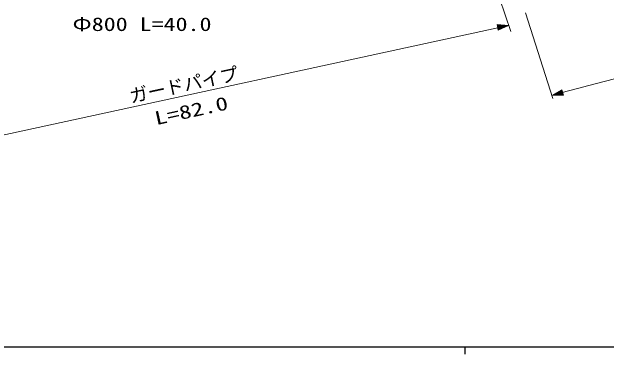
# Model space of a CAD drawing. Units: millimetres, scale not verified. Extents: x -625 to 645140, y -85230 to 274770.
# Drawn here: x 71832 to 152264, y 98770 to 145096 of the extents above; entities that cross this region are included whole.
import ezdxf
from ezdxf.enums import TextEntityAlignment as Align

# ---------------------------------------------------------------- set-up
doc = ezdxf.new("R2010")
doc.units = ezdxf.units.MM
doc.header["$LTSCALE"] = 1000
doc.layers.add('M-TTL-BAND', color=7, linetype='Continuous', lineweight=25)
doc.layers.add('S-BGD-HTXT', color=6, linetype='Continuous', lineweight=13)
doc.styles.add('ＭＳ ゴシック', font='')
doc.styles.get('ＭＳ ゴシック').set_extended_font_data('MS Gothic')

msp = doc.modelspace()

# ---------------------------------------------------------------- linework, layer by layer
at = {"layer": 'M-TTL-BAND'}
for p, q in [((5140, 99770), (544140, 99770)), ((133140, 99770), (133140, 98770))]:
    msp.add_line(p, q, dxfattribs=at)
at = {"layer": 'S-BGD-HTXT'}
for p, q in [((126479, 180555), (139348, 142430)), ((141338, 144984), (145074, 133355)), ((58799, 125852), (139064, 143273))]:
    msp.add_line(p, q, dxfattribs=at)
for points in [[(139064, 143273), (137521, 143371), (137656, 142633)], [(138762, 143217), (137728, 142760), (137634, 143277)], [(138614, 143190), (137774, 142826), (137699, 143232)], [(138463, 143162), (137819, 142891), (137765, 143187)], [(138315, 143135), (137864, 142957), (137830, 143141)], [(144932, 133796), (146478, 133808), (146291, 134534)], [(145230, 133873), (146228, 134401), (146359, 133893)], [(145375, 133910), (146188, 134333), (146291, 133934)], [(145524, 133949), (146147, 134264), (146222, 133974)], [(145669, 133986), (146107, 134196), (146154, 134014)]]:
    msp.add_lwpolyline(points, close=True, dxfattribs=at)
for points in [[(138913, 143245), (137683, 142695), (137568, 143322), (138909, 143244)], [(137902, 143059), (138164, 143107), (137909, 143022), (137896, 143096), (138164, 143107)], [(145081, 133835), (146269, 134470), (146428, 133853), (145085, 133836)], [(146076, 134091), (145818, 134025), (146067, 134127), (146085, 134055), (145818, 134025)]]:
    msp.add_lwpolyline(points, dxfattribs=at)
msp.add_arc((220066, -134694), 278805, 97.40955, 105.63361, dxfattribs=at)

# ---------------------------------------------------------------- texts
at = {"layer": 'S-BGD-HTXT', "style": 'ＭＳ ゴシック', "width": 1.3}
msp.add_text('Φ800 L=40.0', height=1833, dxfattribs=at).set_placement((80037, 141959), align=Align.BOTTOM_LEFT)
at = {"layer": 'S-BGD-HTXT', "style": 'ＭＳ ゴシック'}
msp.add_text('ガードパイプ', height=1833, rotation=12.1, dxfattribs=at).set_placement((88071, 132215), align=Align.BOTTOM_LEFT)
at = {"layer": 'S-BGD-HTXT', "style": 'ＭＳ ゴシック', "width": 1.35}
msp.add_text('L=82.0', height=1833, rotation=12.3, dxfattribs=at).set_placement((91490, 129224), align=Align.BOTTOM_LEFT)

doc.saveas('drawing.dxf')
